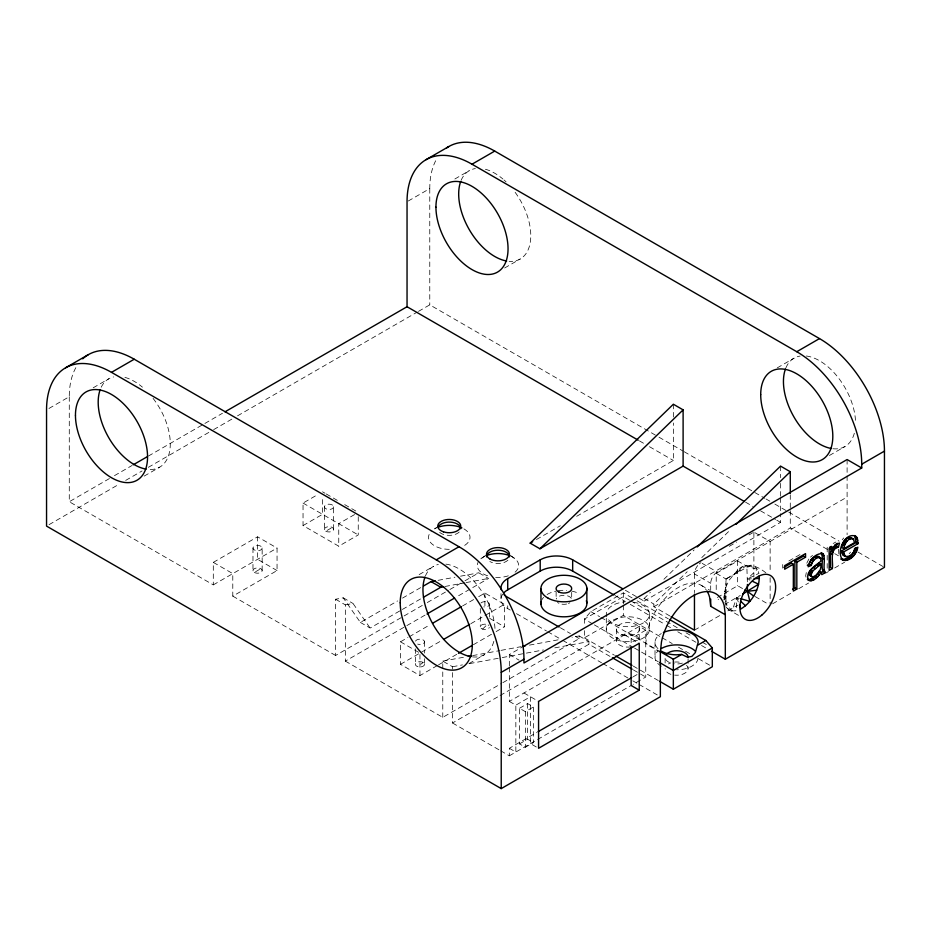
<?xml version="1.0" encoding="UTF-8"?>
<svg xmlns="http://www.w3.org/2000/svg" width="931" height="931" viewBox="0 0 931 931"><rect width="100%" height="100%" fill="white"/><g stroke="black" fill="none" stroke-linecap="round" stroke-linejoin="round"><path stroke-width="0.7" stroke-dasharray="4.66 3.49" d="M725.784 605.394L725.959 595.956L724.143 602.625M739.33 598.307L736.677 597.539L736.293 610.724L732.057 610.934L728.461 609.572L725.761 606.744M838.563 549.255L839.017 556.389M723.922 600.076L725.959 583.69L726.424 585.75L724.481 591.767L725.959 589.73L724.341 601.193M697.971 658.287L697.47 660.533A21.588 12.464 0 0 1 682.272 669.377L676.686 669.82M806.304 572.577L805.664 575.893L806.607 578.931M723.701 597.516L725.959 589.73M765.887 572.879C757.881 566.118 745.975 561.277 737.573 570.168L736.677 572.786L725.959 578.977L725.959 602.427M738.644 599.378L736.677 597.539L732.057 610.934L725.959 603.73L740.25 595.479M806.793 563.185L808.853 559.054M737.573 570.168L729.392 579.885L726.424 585.75L725.959 578.977L716.218 573.356L716.218 591.232M842.218 539.794L843.742 537.955M849.165 553.747L850.562 552.13M632.091 597.911L623.339 592.861L590.859 611.609L584.365 619.103L584.365 624.876M742.216 566.991L736.677 572.786L746.813 565.233L747.395 583.109M482.607 629.112L487.204 624.526A4.597 2.653 0 0 0 480.745 625.702A4.597 2.653 0 0 0 483.34 629.309A4.597 2.653 0 0 0 489.345 627.506M639.12 598.214L644.136 601.112L644.136 598.447L650.385 592.384M663.919 579.257L694.107 549.953M669.866 615.961L653.876 606.733L653.876 604.068L687.194 571.739M701.776 557.599L730.928 529.32M810.494 557.157L812.519 555.411M424.548 658.694L424.548 664.315A4.597 2.653 0 0 0 417.658 662.022A4.597 2.653 0 0 0 417.658 666.619L423.198 662.441M485.761 555.248L480.07 559.508A20.668 11.94 0 0 1 485.388 556.005M833.152 543.483L835.887 542.017M436.779 527.272L434.591 528.889A20.75 11.975 0 0 1 438.885 526.981M48.947 408.465L69.278 396.722A91.855 53.032 60 0 1 77.296 365.266M408.244 201.026L429.773 188.597A91.855 53.032 60 0 1 437.116 158.2M93.193 387.808L108.741 378.824M454.875 178.985L469.236 170.699M69.278 396.722L69.278 501.728L109.462 478.534M114.49 475.636L132.062 465.477M148.39 456.062L203.633 424.164M204.89 423.442L222.462 413.283M49.064 524.653L119.424 484.027M125.708 480.396L142.047 470.97M148.32 467.339L212.408 430.343M213.665 429.622L232.506 418.741M237.533 415.843L417.216 312.106M418.473 311.373L429.773 304.844L657.74 436.464M144.177 476.102L159.725 467.129M504.66 267.977L520.22 258.993M358.249 516.658L358.249 534.941L338.756 546.194L303.041 525.573L303.041 503.066L317.657 494.629M213.304 562.371L257.573 536.815L277.054 548.068L277.054 570.563L232.785 596.131L232.785 573.624L213.304 562.371L213.304 584.877L69.278 501.728M303.041 525.573L322.522 514.319L322.522 497.445M213.304 584.877L277.054 548.068M254.326 572.449A4.597 2.653 0 0 0 262.007 571.25A4.597 2.653 0 0 0 256.386 568.003A4.597 2.653 0 0 0 254.326 572.449L260.82 568.69M325.769 531.194A4.597 2.653 0 0 0 333.449 530.007A4.597 2.653 0 0 0 327.828 526.76A4.597 2.653 0 0 0 325.769 531.194L332.262 527.446M354.595 514.552L338.756 523.688L338.756 546.194M419.159 574.613L433.509 566.327M777.257 367.873L794.003 358.202M422.267 605.453L335.602 655.482L335.602 599.238L343.236 597.83L360.39 622.432L397.584 600.949M402.541 598.086L421.138 587.345M360.39 622.432L370.131 628.053L401.121 610.154M402.367 609.444L420.963 598.703M427.294 602.555L448.649 590.219M449.906 589.498L463.719 581.514M464.976 580.793L478.79 572.821L488.531 578.442L455.876 597.295M536.454 539.526L560.322 525.747M576.65 516.321L673.357 460.484L673.357 422.977M335.602 599.238L345.343 604.859L345.343 661.115L425.735 614.704M437.337 665.537L419.951 675.569L400.47 664.315L400.47 641.82L407.918 637.514M409.163 636.804L430.273 624.608M462.556 605.976L473.728 599.517M478.697 596.655L484.911 593.07L504.393 604.324L504.393 626.819L495.699 631.835M400.47 664.315L442.69 639.946M470.865 623.677L504.393 604.324M438.582 664.815L457.202 654.062M473.344 644.741L494.454 632.556M468.945 663.605L484.492 654.633M829.428 455.48L844.987 446.496M509.338 665.909L509.338 654.54L521.895 647.289M729.276 546.322L736.654 542.051M748.966 534.941L752.667 532.811M345.343 661.115L442.772 717.359L501.588 683.401M502.845 682.679L579.175 638.608L579.175 635.943L572.076 637.258M644.136 601.112L780.539 522.361L780.539 513.703M584.365 630.648L584.365 637.851L623.339 615.356L660.94 637.06M442.772 717.359L442.772 661.115L452.524 666.736L452.524 722.991L498.818 696.26M500.075 695.527L588.927 644.24L611.155 657.077M653.876 606.733L790.279 527.982L827.333 549.383M710.702 590.487L710.702 583.295A9.182 5.307 -60 0 1 717.196 572.041L847.105 497.038M716.218 573.356L737.655 560.974L747.395 566.607L757.345 569.213L758.963 573.333L747.395 578.977L749.897 580.141M509.338 667.329L509.338 701.415L639.248 626.412L645.742 630.171L645.742 677.046L633.231 684.273M751.049 565.024L725.959 578.977L729.392 579.885M509.338 701.415L515.844 705.163L530.449 696.725L530.449 743.601L538.572 748.291M645.742 630.171L631.137 638.608L631.137 645.707M519.51 708.27L527.621 703.58L533.475 706.955L533.475 742.589L525.352 747.267L519.51 743.892L519.51 708.27L525.352 711.645L533.475 706.955M742.531 588.543L737.655 585.727L716.218 598.109L718.651 599.506M788.848 560.986L802.371 553.189M694.456 630.171L721.7 614.437M727.891 610.864L737.794 605.15M500.692 750.805L509.338 755.797L509.338 748.291L536.826 732.429M633.01 676.895L639.248 673.288M519.51 743.892L527.621 739.214L533.475 742.589M509.338 755.797L631.986 684.995M772.614 603.8L792.479 592.325M798.682 588.741L808.62 583.015M825.995 572.972L828.485 571.541M834.688 567.957L844.615 562.219M438.082 580.327L454.922 577.22M460.542 576.184L478.79 572.821M345.343 604.859L352.989 603.451L370.131 628.053M445.018 586.472L464.674 582.841M466.07 582.585L488.531 578.442M442.772 661.115L464.092 657.181M472.611 655.61L499.61 650.629M501.029 650.362L520.929 646.696M529.448 645.125L560.706 639.353M452.524 666.736L462.463 664.897M469.573 663.594L500.831 657.821M502.251 657.565L524.979 653.364M526.399 653.108L543.46 649.954M554.818 647.86L588.927 641.575L588.927 644.24M751.398 578.803L747.395 578.977L757.345 569.213L754.645 566.385L747.395 566.607M658.997 437.198L682.935 451.011M684.192 451.733L764.793 498.271M766.062 499.004L769.832 501.181M774.871 504.09L787.475 511.363M788.732 512.085L839.11 541.179M857.998 552.083L884.45 567.351M639.446 440.898L644.473 443.796M649.489 446.705L673.357 460.484M745.556 502.17L753.051 506.499M760.546 510.816L775.535 519.475M776.791 520.196L780.539 522.361M834.746 553.654L838.459 555.795M755.146 532.823L770.135 541.481L770.135 571.902M702.207 563.383L717.196 572.041M755.146 596.573L767.633 603.788M697.703 565.548A9.182 5.307 -60 0 0 694.456 573.915L710.702 583.295M701.183 585.285L709.713 590.207M738.458 615.344L728.461 609.572L725.959 603.73M644.136 598.447L653.876 604.068M625.329 590.254L637.863 597.493M637.083 600.798L668.33 618.836M629.612 600.227L623.339 596.608L584.365 619.103L593.14 624.166M630.857 600.949L678.49 628.448M686.007 632.789L692.268 636.397M702.3 642.192L707.316 645.09M615.216 595.665L625.225 601.438M630.229 604.335L665.258 624.561M666.515 625.283L671.519 628.169M677.768 631.777L696.539 642.611M701.543 645.509L706.548 648.395M662.197 637.782L672.217 643.577M678.49 647.196L689.766 653.702M698.541 658.776L711.075 666.002M590.859 611.609L599.611 616.659M600.867 617.381L658.357 650.571M660.358 652.247L645.742 643.81L646.847 633.464A45.933 26.522 -60 0 1 673.986 590.324A45.933 26.522 -60 0 1 706.35 590.068M624.631 634.849L639.248 643.286M594.397 624.899L633.243 647.324M634.5 648.046L658.31 661.801M584.365 637.851L614.448 655.226M633.243 666.072L658.31 680.549M579.175 635.943L588.927 641.575M560.369 627.75L570.4 633.546M575.416 636.443L579.175 638.608M633.394 669.913L645.742 677.046M322.522 491.812L324.989 493.244M326.222 493.954L339.768 501.774M344.691 504.614L355.782 511.014M502.74 594.153A22.961 13.255 0 0 0 507.721 608.606L510.223 610.049M516.472 613.657L546.509 630.997M547.754 631.718L561.521 639.667M562.766 640.388L601.554 662.779M602.811 663.5L627.831 677.954M632.836 680.84L637.84 683.726M639.097 684.448L659.113 696.004M303.041 503.066L358.249 534.941M489.776 618.382L504.393 626.819M509.338 654.54L519.091 660.16M523.955 692.978L538.572 701.415M343.236 597.83L352.989 603.451M277.054 570.563L257.573 559.322L257.573 536.815M400.47 641.82L418.741 652.363M509.338 748.291L515.844 752.039L515.844 705.163M232.785 596.131L335.602 655.482M452.524 722.991L499.458 750.083M510.432 555.411L515.879 559.508M736.677 597.539L738.551 602.625M847.105 459.542L847.105 534.708M827.193 547.242L827.193 569.283M790.279 494.815L790.279 509.234M790.279 510.677L790.279 527.982M782.715 564.535L782.715 568.119M780.539 466.105L780.539 477.65M780.539 483.41L780.539 496.398M780.539 497.841L780.539 512.259M770.135 577.697L770.135 603.777M753.889 532.101L753.889 577.022M737.655 560.974L737.655 585.727M694.456 573.915L694.456 592.663M688.079 658.729L688.079 668.574M673.357 404.229L673.357 417.216M665.118 663.012L665.118 657.379A11.486 6.633 0 0 0 670.902 663.105M655.017 642.402L655.017 657.402M649.466 614.227L649.466 629.228A21.588 12.464 0 0 1 617.09 640.028A21.588 12.464 0 0 1 617.09 618.44A21.588 12.464 0 0 1 649.466 629.228M639.248 626.412L639.248 642.041M623.339 592.861L623.339 603.812M623.339 605.255L623.339 615.356M616.403 629.228L616.403 640.481M606.302 618.324L606.302 629.228M571.681 592.349L571.681 599.389A7.809 4.504 0 0 0 564.198 595.305A7.809 4.504 0 0 0 556.203 599.052M556.133 591.79L556.133 598.819M527.621 703.58L527.621 739.214M525.352 711.645L525.352 747.267M507.721 605.79L507.721 608.606M500.994 593.606L500.994 599.227M489.497 604.324L489.497 618.382M484.911 593.07L484.911 608.537M480.315 608.537L480.315 626.819M429.773 188.597L429.773 304.844M424.548 641.82L424.548 653.073M419.951 654.481L419.951 675.569M415.366 648.849L415.366 664.315M333.612 506.813A4.597 2.653 0 0 1 326.723 509.117A4.597 2.653 0 0 1 326.723 504.521A4.597 2.653 0 0 1 333.612 506.813L333.612 529.32M324.43 506.813L324.43 529.32M262.158 548.068A4.597 2.653 0 0 1 255.269 550.361A4.597 2.653 0 0 1 255.269 545.775A4.597 2.653 0 0 1 262.158 548.068L262.158 570.563M252.976 548.068L252.976 570.563M415.517 641.133A4.597 2.653 0 0 1 421.522 639.329A4.597 2.653 0 0 1 424.117 642.937A4.597 2.653 0 0 1 417.658 644.112M480.931 602.997A4.597 2.653 0 0 1 486.843 601.915A4.597 2.653 0 0 1 489.217 605.231A4.597 2.653 0 0 1 483.713 606.884M463.929 528.889A20.75 11.975 0 0 1 461.892 546.858M449.266 549.325A20.75 11.975 0 0 1 431.297 531.368M510.56 556.005A20.668 11.94 0 0 1 512.597 573.915M508.314 575.812A20.668 11.94 0 0 1 492.627 577.011M487.635 575.812A20.668 11.94 0 0 1 478.01 562.394M507.919 560.171A11.486 6.633 0 0 1 489.857 561.544M459.204 532.043A11.486 6.633 0 0 1 439.316 532.043M493.826 641.354A50.984 29.431 60 0 1 472.168 656.832M425.444 575.893A50.984 29.431 60 0 1 438.338 564.442M445.833 564.128A50.984 29.431 60 0 1 495.059 631.288M153.068 398.352A50.984 29.431 60 0 1 170.152 447.357A50.984 29.431 60 0 1 147.401 469.329M101.2 387.249A50.984 29.431 60 0 1 113.57 376.939M124.905 377.381A50.984 29.431 60 0 1 142.431 387.168M854.321 433.229A50.984 29.431 60 0 1 832.663 448.707M785.939 367.768A50.984 29.431 60 0 1 800.136 356.061M806.327 356.003A50.984 29.431 60 0 1 855.542 423.163M515.146 192.321A50.984 29.431 60 0 1 530.612 239.523A50.984 29.431 60 0 1 509.152 261.32M461.171 180.265A50.984 29.431 60 0 1 475.369 168.558M485.4 169.256A50.984 29.431 60 0 1 502.926 179.043M504.055 180.02A50.984 29.431 60 0 1 506.057 181.871M424.548 664.315A4.597 2.653 0 0 1 417.658 666.619M488.158 624.945A4.597 2.653 0 0 1 488.88 625.492M699.274 563.895A9.182 5.307 -60 0 1 700.962 562.661M686.519 665.269A11.486 6.633 0 0 1 686.031 672.38A11.486 6.633 0 0 1 674.649 675.138M670.902 674.358A11.486 6.633 0 0 1 665.118 668.633M668.446 663.943A11.486 6.633 0 0 1 670.82 662.884M674.556 662.081A11.486 6.633 0 0 1 682.295 662.849M633.476 602.194A21.588 12.464 0 0 1 645.008 621.815A21.588 12.464 0 0 1 609.188 620.465A21.588 12.464 0 0 1 625.062 601.868M661.394 666.2A21.588 12.464 0 0 1 657.856 651.165M682.376 663.081A11.486 6.633 0 0 1 673.672 663.768M630.857 646.882A11.486 6.633 0 0 1 616.45 641.063A11.486 6.633 0 0 1 628.879 633.871A11.486 6.633 0 0 1 638.98 642.192M657.949 648.628A21.588 12.464 0 0 1 661.266 633.58M541.516 600.6A22.961 13.255 0 0 1 543.611 597.353M547.079 594.537A22.961 13.255 0 0 1 555.726 591.162M558.297 590.696A22.961 13.255 0 0 1 566.653 590.394M571.902 591.127A22.961 13.255 0 0 1 579.536 593.838M569.912 602.683A7.809 4.504 0 0 1 568.422 603.486M566.618 604.033A7.809 4.504 0 0 1 560.648 603.905M558.926 603.276A7.809 4.504 0 0 1 557.541 602.415M622.141 634.965A11.486 6.633 0 0 0 639.364 629.228A11.486 6.633 0 0 0 622.141 623.491A11.486 6.633 0 0 0 622.141 634.965"/><path stroke-width="1.4" d="M855.985 542.587L854.635 535.558L857.346 538.211L857.94 543.716L843.695 551.932L841.752 550.803L855.985 542.587L857.94 543.716M838.4 547.195L836.445 546.066C827.205 547.707 831.499 561.486 830.429 567.41L832.372 568.538C833.443 562.603 829.149 548.825 838.4 547.195L839.518 543.076L835.107 544.612L832.058 550.023L832.058 546.683L829.137 548.359L829.137 570.4L832.372 568.538M663.384 632.498A21.588 12.464 0 0 1 686.066 631.148A21.588 12.464 0 0 1 698.18 642.297L695.341 652.55L691.931 656.378L687.474 657.205L681.667 654.423L676.686 654.819A21.588 12.464 0 0 1 661.394 651.2M809.109 573.799L810.843 569.819L818.943 562.976L820.898 564.105C821.549 569.597 817.93 576.487 812.041 576.848L809.353 575.032L809.109 573.799L811.064 574.927L812.041 576.848M811.064 574.927L812.786 570.947L820.898 564.105M759.184 575.882C759.859 589.055 752.004 602.148 740.89 608.967L739.493 605.162M842.427 544.751L841.927 547.637L843.882 548.755L854.542 542.598L853.32 539.142C848.956 534.697 843.579 540.364 842.427 544.751L844.382 545.869L843.882 548.755M844.149 560.567L840.856 558.903C848.374 564.128 856.695 554.329 857.847 547.207L854.507 548.662C854.67 556.633 841.822 560.322 841.752 550.803M836.445 546.066L837.19 543.32M807.27 565.187L809.376 564.302C809.947 560.148 813.729 556.156 818.046 556.377L820.677 558.379L820.898 561.172C815.591 565.873 805.746 570.61 808.038 579.291C812.53 583.807 818.78 575.928 821.165 572.286L819.21 571.168C816.568 574.986 812.588 580.269 807.352 579.454L809.295 580.583M821.165 572.286L821.805 574.636L825.192 572.681C822.329 566.874 826.146 559.368 822.992 553.747C815.975 552.688 809.155 560.043 808.166 566.758L811.332 565.431C811.89 561.277 815.672 557.285 819.99 557.506M842.194 559.438C848.572 559.461 853.622 553.689 855.414 547.963L857.37 549.081M844.382 545.869C845.464 542.366 849.2 537.106 853.32 539.142M833.396 550.884L830.103 548.894L831.174 546.334M530.17 543.145L673.357 404.229L683.11 409.861L683.11 466.105L539.922 548.778L530.17 543.145L532.683 541.702M539.922 548.778L683.11 409.861M697.238 546.928L780.539 466.105L790.279 471.738L790.279 493.372M736.13 524.258L790.279 471.738M742.635 594.106L758.625 584.191L752.388 581.293M65.577 367.803L88.305 354.676M426.061 159.666L448.8 146.551M711.552 651.281L725.319 659.229L725.319 614.739L724.202 605.674A45.933 26.522 -60 0 0 692.839 595.991A45.933 26.522 -60 0 0 661.464 641.901L660.358 652.247L660.358 696.725L501.227 788.604L46.55 526.108L46.55 409.849A91.855 53.032 60 0 1 111.499 372.353L134.239 359.226L459.006 546.73A91.855 53.032 60 0 1 523.955 659.229L523.955 662.977L861.722 467.979L861.722 464.22A91.855 53.032 60 0 0 796.761 351.72L471.994 164.217A91.855 53.032 60 0 0 407.045 201.724L407.045 306.73L638.189 440.177M471.994 164.217L494.733 151.09L819.501 338.593A91.855 53.032 60 0 1 884.45 451.104L884.45 567.351L725.319 659.229M133.319 464.755L147.133 456.784M224.976 411.839L407.045 306.73M111.499 372.353L436.267 559.845L459.006 546.73M796.761 351.72L819.501 338.593M423.617 585.913L431.065 581.619L435.277 580.851M423.442 597.271L440.805 587.252L443.61 586.728M426.992 613.971L454.619 598.028M501.192 589.707A22.961 13.255 0 0 1 507.721 578.605L540.201 559.857A22.961 13.255 0 0 1 572.67 559.857L622.816 588.811M432.752 623.176L461.31 606.686M504.067 592.605A22.961 13.255 0 0 1 507.721 589.858L540.201 571.099A22.961 13.255 0 0 1 572.67 571.099L613.96 594.944M443.552 639.446L469.62 624.398M458.448 653.341L472.11 645.462M523.152 646.568L847.105 459.542L861.722 467.979M501.227 788.604L501.227 672.357L523.955 659.229M861.722 464.22L884.45 451.104M783.949 567.41L791.397 563.115L793.34 564.233L793.34 591.069L796.831 589.055L796.831 562.231L805.548 557.192L805.548 553.608L784.658 565.664L784.658 569.248L793.34 564.233M792.549 589.276L794.876 587.938L794.876 561.102L803.593 556.063L805.548 557.192M538.071 731.708L631.753 677.617M820.991 572.856L823.237 571.564L825.192 572.681M659.602 651.293L673.346 659.229L681.667 654.423M697.528 645.264L705.826 640.481L712.32 647.976L712.32 666.736L673.346 689.231L659.567 681.271M639.248 690.174L538.572 748.291L538.572 701.415L639.248 643.286L639.248 690.174L631.137 685.484L631.137 647.126M712.32 647.976L673.346 670.483L659.567 662.523M468.351 656.39L471.191 655.866M522.349 646.428L525.189 645.905M744.963 589.951L747.395 591.348L756.682 590.207M754.063 578.675L759.405 578.43M845.325 555.749L843.533 555.341M740.645 598.691L749.909 601.391L747.395 591.348L747.395 584.482M850.538 537.548L851.365 538.013M855.391 537.082L857.346 538.211M855.857 539.096L857.8 540.224M849.596 537.42L851.539 538.549M856.008 541.586L857.951 542.703M848.537 537.629L850.48 538.746M847.361 538.165L849.305 539.293M845.313 539.782L847.257 540.911M844.417 540.841L846.36 541.958M843.614 542.051L845.557 543.18M854.763 549.744L856.718 550.861M842.939 543.378L844.883 544.507M853.948 551.431L855.903 552.56M852.971 553.026L854.914 554.154M851.818 554.504L853.774 555.632M835.258 546.148L837.213 547.265M850.527 555.83L852.482 556.959M834.071 546.625L836.026 547.754M833.07 547.393L835.014 548.51M841.927 552.409L843.882 553.538L845.476 556.47M849.095 557.017L851.039 558.146M842.287 553.701L844.231 554.829M832.174 548.464L834.118 549.593M842.823 554.678L846.326 556.819M847.501 558.053L849.456 559.17M845.523 559.007L847.466 560.136M830.964 551.199L832.919 552.327M683.11 466.105L744.311 501.448M843.754 559.473L845.697 560.602M830.568 553.526L832.512 554.643M822.992 553.747L821.049 552.618C824.203 558.251 820.374 565.745 823.237 571.564M821.654 553.41L823.609 554.539M822.05 554.585L824.005 555.714M822.213 557.937L824.168 559.066M820.677 558.379L818.046 556.377M816.499 556.319L818.454 557.448M814.357 557.238L816.312 558.367M812.379 558.612L814.322 559.74M810.994 560.113L812.938 561.23M816.743 565.012L818.686 566.141M810.04 561.94L811.995 563.057M822.422 569.388L824.366 570.517M822.725 570.563L824.68 571.681M809.376 564.302L811.332 565.431M813.659 567.445L815.603 568.562M810.843 569.819L812.786 570.947M817.453 573.694L819.396 574.811M794.876 561.102L796.831 562.231M810.11 570.75L812.053 571.878M809.563 571.762L811.506 572.891M815.754 575.649L817.697 576.778M809.225 572.809L811.169 573.927M814.031 577.197L815.975 578.314M809.353 575.032L811.308 576.149M812.181 578.442L814.136 579.559M810.703 579.187L812.658 580.304M809.4 579.606L811.355 580.723M808.283 579.687L810.238 580.816M794.876 587.938L796.831 589.055M707.025 591.104A45.933 26.522 -60 0 1 709.597 597.237L710.702 606.302L725.319 614.739M671.088 616.671L694.456 630.171L694.456 594.106M669.587 619.557L705.826 640.481M615.705 655.948L631.998 665.351M559.124 627.029L507.721 597.353A22.961 13.255 0 0 1 504.067 594.606M612.389 657.786L632.161 669.203M431.065 581.619L440.805 587.252M747.395 591.348L753.703 596.073M740.611 601.205L745.533 605.79M842.811 560.031C835.328 551.908 845.523 530.542 856.59 536.687M819.21 571.168L819.443 572.484M843.695 551.932L843.882 553.538M830.103 546.672L830.103 548.894M818.943 562.976L818.943 564.349M710.702 599.11L710.702 606.302M673.346 659.229L673.346 689.231M586.856 588.066L586.856 603.067M572.67 559.857L572.67 571.099M540.958 589.044L540.958 604.044M540.201 559.857L540.201 571.099M507.721 578.605L507.721 589.858M438.175 527.016A11.486 6.633 0 0 1 450.755 522.151A11.486 6.633 0 0 1 460.74 528.727M487.635 555.144A20.668 11.94 0 0 1 508.314 555.144M438.885 526.981A20.75 11.975 0 0 1 461.892 527.854M486.494 556.854A11.486 6.633 0 0 1 497.98 550.221A11.486 6.633 0 0 1 509.455 556.854M436.267 559.845A91.855 53.032 60 0 1 501.227 672.357M82.708 358.819A91.855 53.032 60 0 1 134.239 359.226M470.9 656.646A50.984 29.431 60 0 1 433.509 625.19A50.984 29.431 60 0 1 424.978 577.092M146.132 469.143A50.984 29.431 60 0 1 108.741 437.686A50.984 29.431 60 0 1 100.211 389.589M446.461 148.041A91.855 53.032 60 0 1 494.733 151.09M831.395 448.509A50.984 29.431 60 0 1 794.003 417.065A50.984 29.431 60 0 1 785.461 368.967M506.627 261.006A50.984 29.431 60 0 1 469.236 229.561A50.984 29.431 60 0 1 460.705 181.464M666.631 654.062A11.486 6.633 0 0 1 679.525 650.944A11.486 6.633 0 0 1 688.079 657.333M661.266 648.581A21.588 12.464 0 0 1 695.248 651.083M586.355 600.763A22.961 13.255 0 0 1 564.756 616.799A22.961 13.255 0 0 1 541.155 601.729M443.517 531.845A11.486 6.633 0 0 0 460.74 526.108A11.486 6.633 0 0 0 443.517 520.359A11.486 6.633 0 0 0 443.517 531.845M489.857 558.914A11.486 6.633 0 0 0 509.071 555.947A11.486 6.633 0 0 0 495.001 547.824A11.486 6.633 0 0 0 489.857 558.914M400.225 602.788A50.984 29.431 60 0 0 454.293 670.064A50.984 29.431 60 0 0 454.293 597.958A50.984 29.431 60 0 0 400.225 602.788M75.458 415.284A50.984 29.431 60 0 0 129.525 482.561A50.984 29.431 60 0 0 129.525 410.455A50.984 29.431 60 0 0 75.458 415.284M760.708 394.663A50.984 29.431 60 0 0 814.788 461.927A50.984 29.431 60 0 0 814.788 389.833A50.984 29.431 60 0 0 760.708 394.663M435.941 207.159A50.984 29.431 60 0 0 490.02 274.424A50.984 29.431 60 0 0 490.02 202.33A50.984 29.431 60 0 0 435.941 207.159M761.767 615.158A25.265 14.582 -60 0 0 770.88 575.765A25.265 14.582 -60 0 0 740.715 601.135A25.265 14.582 -60 0 0 761.767 615.158M548.278 598.272A22.961 13.255 0 0 0 586.286 591.511A22.961 13.255 0 0 0 557.145 575.882A22.961 13.255 0 0 0 548.278 598.272M558.926 592.023A7.809 4.504 0 0 0 571.599 589.311A7.809 4.504 0 0 0 561.184 584.331A7.809 4.504 0 0 0 558.926 592.023"/></g></svg>
